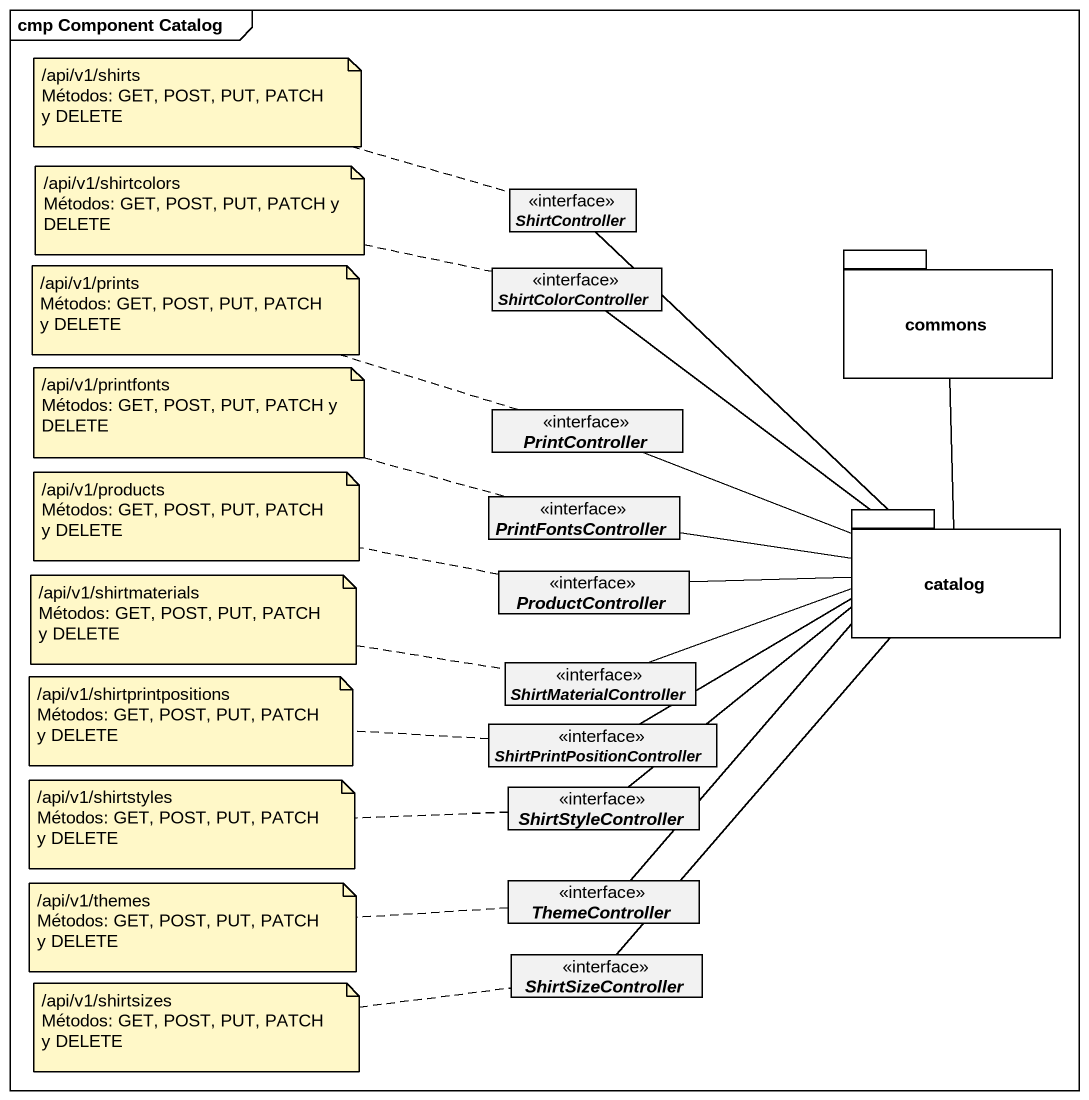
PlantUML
@startuml
mainframe cmp Component Catalog
hide circle
hide empty members
interface ShirtController
package commons {
}
interface ShirtColorController
interface PrintController
interface PrintFontsController
package catalog {
}
interface ProductController
interface ShirtMaterialController
interface ShirtPrintPositionController
interface ShirtStyleController
interface ThemeController
interface ShirtSizeController
ShirtColorController -- catalog
PrintController -right- catalog
PrintFontsController -right- catalog
catalog -up- ShirtController
catalog -up- commons
ProductController -right- catalog
ShirtMaterialController -right- catalog
ShirtPrintPositionController -right- catalog
ShirtStyleController -up- catalog
ThemeController -up- catalog
ShirtSizeController -up- catalog
note left of ShirtController
  /api/v1/shirts
  Métodos: GET, POST, PUT, PATCH y DELETE
end note
note left of ShirtColorController
  /api/v1/shirtcolors
  Métodos: GET, POST, PUT, PATCH y DELETE
end note
note left of PrintController
  /api/v1/prints
  Métodos: GET, POST, PUT, PATCH y DELETE
end note
note left of PrintFontsController
  /api/v1/printfonts
  Métodos: GET, POST, PUT, PATCH y DELETE
end note
note left of ProductController
  /api/v1/products
  Métodos: GET, POST, PUT, PATCH y DELETE
end note
note left of ShirtMaterialController
  /api/v1/shirtmaterials
  Métodos: GET, POST, PUT, PATCH y DELETE
end note
note left of ShirtPrintPositionController
  /api/v1/shirtprintpositions
  Métodos: GET, POST, PUT, PATCH y DELETE
end note
note left of ShirtStyleController
  /api/v1/shirtstyles
  Métodos: GET, POST, PUT, PATCH y DELETE
end note
note left of ThemeController
  /api/v1/themes
  Métodos: GET, POST, PUT, PATCH y DELETE
end note
note left of ShirtSizeController
  /api/v1/shirtsizes
  Métodos: GET, POST, PUT, PATCH y DELETE
end note
@enduml
